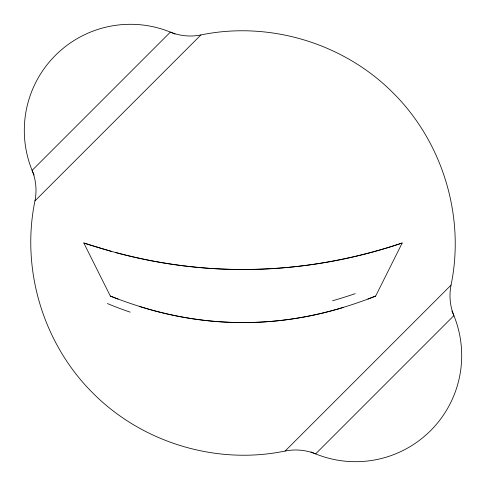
<?xml version="1.0" encoding="UTF-8"?>
<svg xmlns="http://www.w3.org/2000/svg" width="486" height="486" viewBox="0 0 486 486"><rect width="100%" height="100%" fill="white"/><g stroke="black" fill="none" stroke-linecap="round" stroke-linejoin="round"><path stroke-width="0.73" d="M451.044 285.112C465.236 216.58 442.758 142.198 393.095 92.905C343.802 43.242 269.42 20.764 200.888 34.956A53.065 53.065 0 0 1 170.386 32.106L32.106 170.386A53.065 53.065 0 0 1 34.956 200.888C20.764 269.42 43.248 343.802 92.905 393.095C142.198 442.752 216.58 465.236 285.112 451.044A53.065 53.065 0 0 1 315.614 453.894L453.894 315.614A53.065 53.065 0 0 1 451.044 285.112L285.112 451.044M367.908 299.078L375.666 296.065L402.195 243C310.457 274.396 209.509 278.138 115.917 252.611M34.956 200.888L200.888 34.956M375.666 296.065C343.802 308.744 310.311 317.455 276.163 320.942A332.697 332.697 0 0 1 209.837 320.942C175.689 317.455 142.198 308.744 110.334 296.065L83.805 243C122.478 255.824 162.579 264.414 203.203 267.877A478.631 478.631 0 0 0 282.797 267.877C323.421 264.457 363.546 255.909 402.195 243M343.377 307.413C277.488 327.898 205.517 327.521 139.804 306.551M111.573 251.438L83.805 243M118.092 299.078L110.334 296.065M451.889 311.004A106.13 106.13 0 0 1 311.004 451.889M34.111 174.996A106.13 106.13 0 0 1 174.996 34.111M355.187 293.653A209.077 71.169 -8.1 0 1 332.594 300.755M130.163 312.146A209.253 85.87 5.4 0 1 107.418 303.537"/></g></svg>
